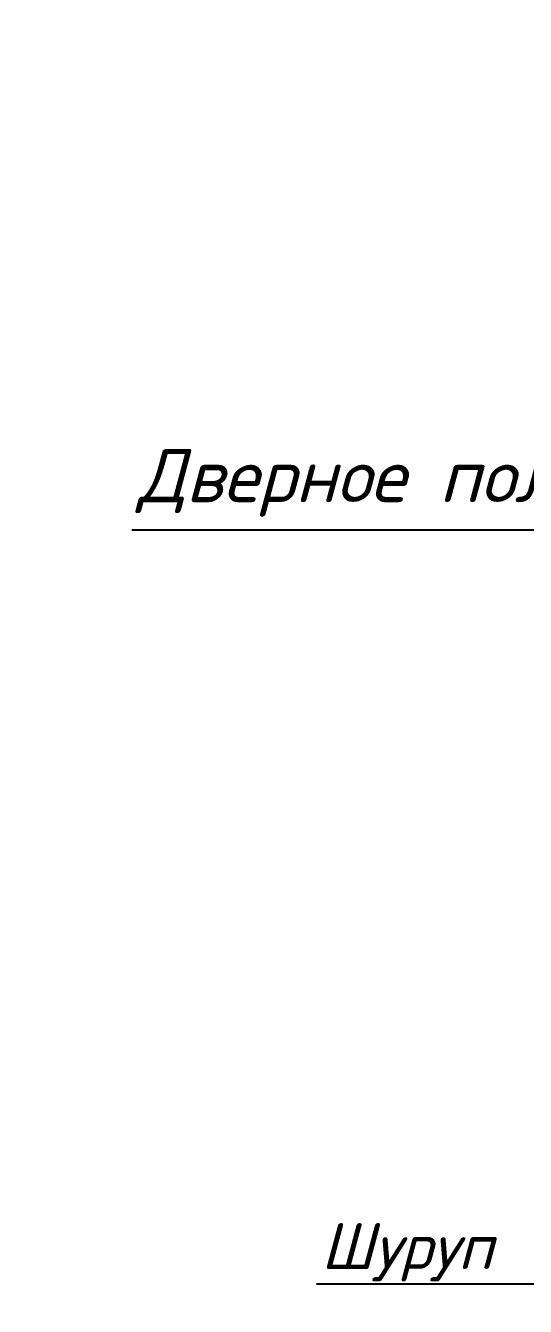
# Model space of a CAD drawing. Header units: millimetres. Extents: x -3689 to 3021565, y -698052 to -604547.
# Drawn here: x 2668425.4 to 2668458.2, y -674628 to -674543.9 of the extents above; entities that cross this region are included whole.
import ezdxf

# ---------------------------------------------------------------- set-up
doc = ezdxf.new("R2010")
doc.units = ezdxf.units.MM
doc.layers.add('PDF _0', color=7, linetype='Continuous')
doc.layers.add('PDF _Текст', color=7, linetype='Continuous')
doc.layers.add('ВК-текст К1', color=7, linetype='Continuous', lineweight=25)
doc.styles.add('SPDS', font='isocpeui.ttf')

msp = doc.modelspace()

# ---------------------------------------------------------------- linework, layer by layer
at = {"layer": 'PDF _0', "lineweight": 25}
for p, q in [((2668470.8114, -674577.051), (2668432.3566, -674577.051)), ((2668492.3149, -674626.5647), (2668444.4789, -674626.5647))]:
    msp.add_line(p, q, dxfattribs=at)
at = {"layer": 'ВК-текст К1', "color": 3}
msp.add_circle((2674944.0996, -672909.7808), 7632.7516, dxfattribs=at)

# ---------------------------------------------------------------- texts
at = {"layer": 'PDF _Текст', "style": 'SPDS'}
for s, height, p in [('Дверное полотно', 3.499919, (2668432.7446, -674575.2208)), ('Шуруп ', 2.99994, (2668444.7789, -674625.5819))]:
    msp.add_text(s, height=height, dxfattribs=at).set_placement(p)

doc.saveas('drawing.dxf')
